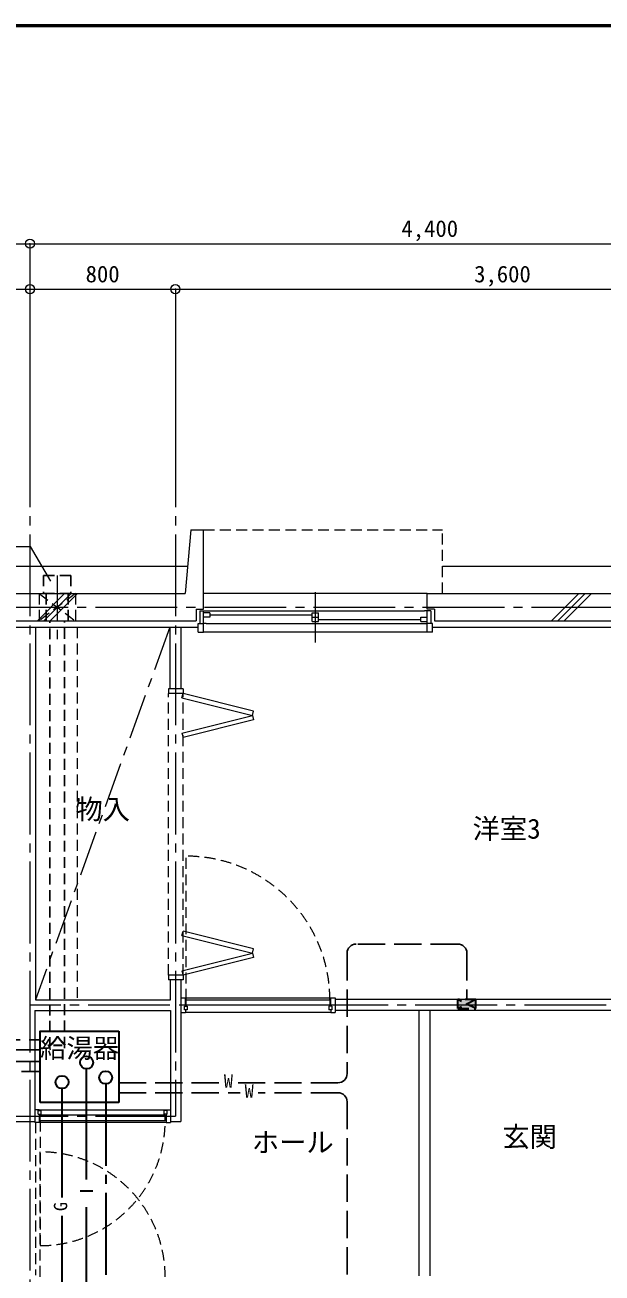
# Model space of a CAD drawing. Units: millimetres at full size, sheet at 1:50. Extents: x -9674 to 9699, y -6794 to 6791.
# Drawn here: x 1960 to 5135, y -76 to 6791 of the extents above; entities that cross this region are included whole.
import ezdxf
from ezdxf.enums import TextEntityAlignment as Align

# ---------------------------------------------------------------- set-up
doc = ezdxf.new("R2010")
doc.units = ezdxf.units.MM
doc.header["$LTSCALE"] = 50
doc.header["$PDMODE"] = 32
doc.header["$PDSIZE"] = 50
for name, pattern in [('CHAIN1', [8, 5, -1, 1, -1]), ('CHAIN2', [12, 9, -1, 1, -1]), ('DASHED1', [1.8, 1.2, -0.6]), ('DASHED3', [4, 3, -1])]:
    doc.linetypes.add(name, pattern=pattern)
for name, color, linetype, lineweight in [('0-0_図面枠', 7, 'Continuous', 9), ('1-0_芯', 134, 'CHAIN2', 9), ('1-1_躯体', 134, 'Continuous', 9), ('1-2_間仕切', 134, 'Continuous', 9), ('1-3_建具', 134, 'Continuous', 9), ('1-5_設備', 134, 'Continuous', 9), ('1-6_ﾊﾞﾙｺﾆｰ・階段', 134, 'Continuous', 9), ('1-7_その他', 134, 'DASHED1', 9), ('1-8_ハッチ', 134, 'Continuous', 9), ('1-B_寸法', 134, 'Continuous', 9), ('1-C_梁', 134, 'DASHED1', 9), ('2-2', 5, 'DASHED3', 25), ('2-3_建具', 4, 'Continuous', 35), ('2-7_その他', 2, 'Continuous', 25), ('2-9_金物', 1, 'CHAIN2', 35), ('2-A_文字', 6, 'Continuous', 35), ('2-B_寸法', 4, 'Continuous', 35), ('2-C', 2, 'DASHED1', 25)]:
    doc.layers.add(name, color=color, linetype=linetype, lineweight=lineweight)
doc.layers.add('1-A_文字', color=134, linetype='Continuous')
doc.styles.add('ＭＳ ゴシック', font='')
doc.styles.get('ＭＳ ゴシック').set_extended_font_data('MS Gothic')

msp = doc.modelspace()

# ---------------------------------------------------------------- linework, layer by layer
at = {"layer": '0-0_図面枠'}
for p, q in [((9697.16, 6789.66), (-9672.16, 6789.66)), ((9695.4, 6787.9), (-9670.4, 6787.9)), ((-9668.64, 6786.14), (9693.64, 6786.14)), ((9691.87, 6784.38), (-9666.87, 6784.38)), ((9690.11, 6782.61), (-9665.11, 6782.61)), ((9688.35, 6780.85), (-9663.35, 6780.85))]:
    msp.add_line(p, q, dxfattribs=at)
msp.add_lwpolyline([(9698.92, -6793.93), (9698.92, 6791.43), (-9673.92, 6791.43)], dxfattribs=at)
at = {"layer": '1-0_芯'}
for p, q in [((1987.5, 4587.68), (1987.5, -3842.32)), ((2787.5, 4587.68), (2787.5, 787.68)), ((-8452.5, 3587.68), (8157.5, 3587.68)), ((8157.5, 1397.68), (1987.5, 1397.68)), ((-8452.5, 787.68), (2787.5, 787.68))]:
    msp.add_line(p, q, dxfattribs=at)
at = {"layer": '1-1_躯体'}
for p, q in [((2872.5, 4012.68), (2840.68, 3662.68)), ((2872.5, 4012.68), (2942.5, 4012.68)), ((2942.5, 3577.68), (2942.5, 4012.68)), ((154.32, 3662.68), (2840.68, 3662.68)), ((4172.5, 3577.68), (4172.5, 3662.68)), ((4172.5, 3662.68), (6327.5, 3662.68)), ((2902.5, 3577.68), (2902.5, 3512.68)), ((4212.5, 3577.68), (4172.5, 3577.68)), ((4212.5, 3577.68), (4212.5, 3512.68)), ((87.5, 3512.68), (2902.5, 3512.68))]:
    msp.add_line(p, q, dxfattribs=at)
for points in [[(2902.5, 3577.68), (2942.5, 3577.68), (2942.5, 3682.68)], [(4212.5, 3512.68), (6197.5, 3512.68), (6197.5, 2747.66)]]:
    msp.add_lwpolyline(points, dxfattribs=at)
at = {"layer": '1-2_間仕切'}
for p, q in [((2017.5, 3477.68), (2017.5, 1427.68)), ((2757.5, 3477.68), (2757.5, 3137.68)), ((2817.5, 3477.68), (2817.5, 3137.68)), ((2761.5, 1427.68), (2761.5, 1537.68)), ((2817.5, 1537.68), (2817.5, 1427.68)), ((2017.5, 1427.68), (2761.5, 1427.68)), ((5192.5, 1428.68), (3667.5, 1428.68)), ((2013.5, 1367.68), (2761.5, 1367.68)), ((2013.5, 1367.68), (2013.5, 757.68)), ((2761.5, 1367.68), (2761.5, 757.68)), ((2817.5, 1367.68), (2817.5, 757.68)), ((5192.5, 1367.68), (3667.5, 1367.68)), ((1057.5, 757.68), (2013.5, 757.68)), ((2761.5, 757.68), (2817.5, 757.68))]:
    msp.add_line(p, q, dxfattribs=at)
at = {"layer": '1-3_建具', "linetype": 'DASHED1'}
for p, q in [((2942.5, 4012.68), (4257.5, 4012.68)), ((4257.5, 3662.68), (4257.5, 4012.68)), ((2750, 1562.68), (2750, 3112.68)), ((2830, 1562.68), (2830, 3112.68)), ((2847.5, 1427.68), (2847.5, 2217.68)), ((2043.5, 762.68), (2043.5, 74.68)), ((2043.5, -97.32), (2043.5, 590.68))]:
    msp.add_line(p, q, dxfattribs=at)
at = {"layer": '1-3_建具'}
for p, q in [((4172.5, 3662.68), (2942.5, 3662.68)), ((3557.5, 3671.16), (3557.5, 3394.21)), ((2922.5, 3567.68), (2922.5, 3497.68)), ((2922.5, 3567.68), (2957.5, 3567.68)), ((2942.5, 3497.68), (2942.5, 3567.68)), ((2977.5, 3556.68), (2942.5, 3556.68)), ((2977.5, 3532.68), (2942.5, 3532.68)), ((2957.5, 3567.68), (4157.5, 3567.68)), ((2977.5, 3556.68), (2977.5, 3532.68)), ((3540, 3544.68), (2977.5, 3544.68)), ((3540, 3508.68), (3540, 3556.68)), ((3540, 3556.68), (3575, 3556.68)), ((3540, 3532.68), (3575, 3532.68)), ((3540, 3508.68), (3575, 3508.68)), ((3575, 3508.68), (3575, 3556.68)), ((3575, 3520.68), (4137.5, 3520.68)), ((4137.5, 3508.68), (4137.5, 3532.68)), ((4137.5, 3532.68), (4172.5, 3532.68)), ((4137.5, 3508.68), (4137.5, 3532.68)), ((4137.5, 3532.68), (4172.5, 3532.68)), ((4137.5, 3508.68), (4172.5, 3508.68)), ((4137.5, 3508.68), (4172.5, 3508.68)), ((4192.5, 3567.68), (4157.5, 3567.68)), ((4172.5, 3497.68), (4172.5, 3567.68)), ((4192.5, 3567.68), (4192.5, 3497.68)), ((2912.5, 3497.68), (2942.5, 3497.68)), ((2912.5, 3450.68), (2912.5, 3497.68)), ((2912.5, 3450.68), (2912.5, 3451.72)), ((2912.5, 3450.68), (2942.5, 3450.68)), ((2957.5, 3497.68), (2942.5, 3497.68)), ((2942.5, 3450.68), (2942.5, 3497.68)), ((4172.5, 3450.68), (2942.5, 3450.68)), ((2957.5, 3497.68), (4157.5, 3497.68)), ((4157.5, 3497.68), (4172.5, 3497.68)), ((4202.5, 3497.68), (4172.5, 3497.68)), ((4172.5, 3450.68), (4172.5, 3497.68)), ((4202.5, 3450.68), (4172.5, 3450.68)), ((4202.5, 3450.68), (4202.5, 3497.68)), ((4202.5, 3450.68), (4202.5, 3451.72)), ((2750, 3137.68), (2750, 3112.68)), ((2830, 3137.68), (2750, 3137.68)), ((2830, 3112.68), (2750, 3112.68)), ((2823.94, 3088.43), (2830, 3112.68)), ((2830, 3137.68), (2830, 3112.68)), ((2823.94, 2894.4), (3211.99, 2991.42)), ((3218.06, 2967.16), (2830, 2870.15)), ((3211.99, 2991.42), (3218.06, 2967.16)), ((2823.94, 2894.4), (2830, 2870.15)), ((2823.94, 1780.97), (2830, 1805.22)), ((3218.06, 1708.21), (2830, 1805.22)), ((2823.94, 1780.97), (3211.99, 1683.95)), ((3211.99, 1683.95), (3218.06, 1708.21)), ((2823.94, 1586.94), (2830, 1562.68)), ((2830, 1537.68), (2750, 1537.68)), ((2830, 1562.68), (2830, 1537.68)), ((2817.5, 1437.68), (2817.5, 1357.68)), ((2817.5, 1437.68), (2842.5, 1437.68)), ((2837.5, 1392.68), (2852.5, 1392.68)), ((2837.5, 1372.68), (2837.5, 1392.68)), ((2847.5, 1397.68), (2847.5, 1427.68)), ((2847.5, 1427.68), (3637.5, 1427.68)), ((3637.5, 1397.68), (2847.5, 1397.68)), ((2852.5, 1392.68), (2852.5, 1372.68)), ((3632.5, 1392.68), (3632.5, 1372.68)), ((3647.5, 1392.68), (3632.5, 1392.68)), ((3637.5, 1427.68), (3637.5, 1397.68)), ((3642.5, 1392.68), (3642.5, 1437.68)), ((3647.5, 1392.68), (3647.5, 1372.68)), ((2817.5, 1357.68), (2842.5, 1357.68)), ((2852.5, 1372.68), (2837.5, 1372.68)), ((2842.5, 1372.68), (2842.5, 1357.68)), ((3642.5, 1357.68), (2842.5, 1357.68)), ((3647.5, 1372.68), (3632.5, 1372.68)), ((3642.5, 1372.68), (3642.5, 1357.68)), ((3642.5, 1357.68), (3667.5, 1357.68)), ((2033.5, 817.68), (2048.5, 817.68)), ((2033.5, 797.68), (2033.5, 817.68)), ((2033.5, 797.68), (2048.5, 797.68)), ((2038.5, 822.68), (2038.5, 817.68)), ((2038.5, 822.68), (2736.5, 822.68)), ((2038.5, 797.68), (2038.5, 752.68)), ((2043.5, 762.68), (2043.5, 792.68)), ((2731.5, 792.68), (2043.5, 792.68)), ((2043.5, 762.68), (2731.5, 762.68)), ((2048.5, 797.68), (2048.5, 817.68)), ((2726.5, 797.68), (2726.5, 817.68)), ((2741.5, 817.68), (2726.5, 817.68)), ((2741.5, 797.68), (2726.5, 797.68)), ((2731.5, 762.68), (2731.5, 792.68)), ((2736.5, 822.68), (2736.5, 817.68)), ((2736.5, 822.68), (2761.5, 822.68)), ((2736.5, 797.68), (2736.5, 752.68)), ((2741.5, 797.68), (2741.5, 817.68)), ((2761.5, 762.68), (2761.5, 752.68)), ((2038.5, 752.68), (2013.5, 752.68)), ((2736.5, 752.68), (2038.5, 752.68)), ((2736.5, 752.68), (2761.5, 752.68))]:
    msp.add_line(p, q, dxfattribs=at)
for points in [[(2823.94, 3088.43), (3211.99, 2991.42), (3218.06, 3015.67), (2830, 3112.68)], [(2823.94, 1586.94), (3211.99, 1683.95), (3218.06, 1659.7), (2830, 1562.68)], [(2830, 1562.68), (2750, 1562.68), (2750, 1537.68)], [(2842.5, 1392.68), (2842.5, 1437.68), (3642.5, 1437.68)], [(3642.5, 1437.68), (3667.5, 1437.68), (3667.5, 1357.68)], [(2038.5, 822.68), (2013.5, 822.68), (2013.5, 752.68)]]:
    msp.add_lwpolyline(points, dxfattribs=at)
at = {"layer": '1-3_建具', "linetype": 'DASHED1'}
for centre, radius, start, end in [((2847.5, 1427.68), 790, 0, 90), ((2043.5, 762.68), 688, 270, 0), ((2043.5, -97.32), 688, 0, 90)]:
    msp.add_arc(centre, radius, start, end, dxfattribs=at)
at = {"layer": '1-5_設備'}
for p, q in [((4127.5, 1367.68), (4127.5, -92.32)), ((4187.5, 1367.68), (4187.5, -92.32))]:
    msp.add_line(p, q, dxfattribs=at)
at = {"layer": '1-6_ﾊﾞﾙｺﾆｰ・階段'}
for p, q in [((140.68, 3812.68), (2854.32, 3812.68)), ((4257.5, 3812.68), (6327.5, 3812.68))]:
    msp.add_line(p, q, dxfattribs=at)
at = {"layer": '1-7_その他', "linetype": 'CHAIN1'}
for p, q in [((2137.5, 3762.68), (2137.5, 3412.68)), ((2757.5, 3477.68), (2017.5, 1427.68))]:
    msp.add_line(p, q, dxfattribs=at)
at = {"layer": '1-7_その他'}
for p, q in [((2037.5, 3662.68), (2037.5, 3512.68)), ((2037.5, 3662.68), (2237.5, 3512.68)), ((2237.5, 3662.68), (2037.5, 3512.68)), ((2237.5, 3662.68), (2237.5, 3512.68))]:
    msp.add_line(p, q, dxfattribs=at)
at = {"layer": '1-8_ハッチ'}
for p, q in [((2028.12, 3512.68), (2178.12, 3662.68)), ((2063.47, 3512.68), (2213.47, 3662.68)), ((2098.83, 3512.68), (2248.83, 3662.68)), ((4856.54, 3512.68), (5006.54, 3662.68)), ((4891.9, 3512.68), (5041.9, 3662.68)), ((4927.25, 3512.68), (5077.25, 3662.68)), ((82.5, 3477.68), (2912.5, 3477.68)), ((4202.5, 3477.68), (6162.5, 3477.68))]:
    msp.add_line(p, q, dxfattribs=at)
at = {"layer": '1-B_寸法'}
for p, q in [((-2512.5, 5587.68), (1987.5, 5587.68)), ((1987.5, 5587.68), (1987.5, 4587.68)), ((1987.5, 5587.68), (6387.5, 5587.68)), ((1087.5, 5337.68), (1987.5, 5337.68)), ((1987.5, 5337.68), (2787.5, 5337.68)), ((2787.5, 5337.68), (2787.5, 4587.68)), ((2787.5, 5337.68), (6387.5, 5337.68))]:
    msp.add_line(p, q, dxfattribs=at)
for p in [(1987.5, 5587.68), (1987.5, 5337.68), (2787.5, 5337.68)]:
    msp.add_point(p, dxfattribs=at)
at = {"layer": '1-C_梁'}
for p, q in [((2247.5, 3477.68), (2247.5, 1427.68)), ((2017.5, 752.68), (2017.5, -87.32))]:
    msp.add_line(p, q, dxfattribs=at)
at = {"layer": '2-2'}
for p, q in [((4341.35, 1734.38), (3782.09, 1734.38)), ((3732.09, 1684.38), (3732.09, 1021.09)), ((4391.35, 1684.38), (4391.35, 1428.68)), ((-16.76, 1206.52), (2044.55, 1206.52)), ((97.59, 1151.56), (2044.55, 1151.56)), ((1486.23, 1088.45), (2044.55, 1088.45)), ((1541.19, 1033.49), (2044.55, 1033.49)), ((2477.05, 971.09), (3029.37, 971.09)), ((3682.09, 971.09), (3129.37, 971.09)), ((2477.05, 916.14), (3143.72, 916.14)), ((3682.09, 916.14), (3243.72, 916.14)), ((3732.09, 866.14), (3732.09, -387.6))]:
    msp.add_line(p, q, dxfattribs=at)
at = {"layer": '2-2', "color": 4, "linetype": 'DASHED1', "lineweight": 35}
for p, q in [((4341.35, 1378.68), (4341.35, 1428.68)), ((4441.35, 1378.68), (4341.35, 1428.68)), ((4441.35, 1428.68), (4341.35, 1378.68)), ((4341.35, 1378.68), (4441.35, 1378.68))]:
    msp.add_line(p, q, dxfattribs=at)
msp.add_lwpolyline([(4441.35, 1378.68), (4441.35, 1428.68), (4341.35, 1428.68)], dxfattribs=at)
at = {"layer": '2-2', "linetype": 'Continuous'}
for centre, start, end in [((3782.09, 1684.38), 90, 180), ((4341.35, 1684.38), 0, 90), ((3682.09, 1021.09), 270, 0), ((3682.09, 866.14), 0, 90)]:
    msp.add_arc(centre, 50, start, end, dxfattribs=at)
at = {"layer": '2-2', "color": 150}
msp.add_solid([(4441.35, 1378.68), (4341.35, 1378.68), (4441.35, 1428.68), (4341.35, 1428.68)], dxfattribs=at)
at = {"layer": '2-3_建具'}
for p, q in [((2164.31, 339.56), (2164.31, 938.81)), ((2164.31, -210.23), (2164.31, 239.56))]:
    msp.add_line(p, q, dxfattribs=at)
msp.add_circle((2164.31, 974.31), 35.49, dxfattribs=at)
at = {"layer": '2-7_その他', "color": 7, "lineweight": 9}
for p in [(1836.09, 3922.02), (2101.42, 3730.24)]:
    msp.add_line(p, (1990.69, 3922.02), dxfattribs=at)
at = {"layer": '2-9_金物'}
msp.add_line((2404.08, 964.57), (2404.08, -2165.44), dxfattribs=at)
at = {"layer": '2-9_金物', "linetype": 'Continuous'}
msp.add_circle((2404.08, 1000.07), 35.49, dxfattribs=at)
at = {"layer": '2-A_文字'}
for p, q in [((2298.97, 439.31), (2298.97, 1047.15)), ((2333.39, 374.8), (2264.56, 374.8)), ((2298.97, -650.46), (2298.97, 286.9))]:
    msp.add_line(p, q, dxfattribs=at)
msp.add_circle((2298.97, 1082.65), 35.49, dxfattribs=at)
at = {"layer": '2-B_寸法'}
for p, q in [((2477.05, 1255.6), (2477.05, 862.44)), ((2477.05, 862.44), (2044.55, 862.44))]:
    msp.add_line(p, q, dxfattribs=at)
msp.add_lwpolyline([(2044.55, 862.44), (2044.55, 1255.6), (2477.05, 1255.6)], dxfattribs=at)
at = {"layer": '2-C'}
for p, q in [((2062.5, 3762.68), (2212.5, 3762.68)), ((2062.5, 3762.68), (2062.5, 3662.68)), ((2212.5, 3762.68), (2212.5, 3662.68)), ((2062.5, 3662.68), (2212.5, 3662.68)), ((2077.5, 3662.68), (2077.5, 3512.68)), ((2197.5, 3662.68), (2197.5, 3512.68)), ((2097.5, 1160.96), (2097.5, 3512.68))]:
    msp.add_line(p, q, dxfattribs=at)
msp.add_lwpolyline([(2177.5, 1160.96), (2177.5, 1163.04), (2177.5, 3512.68)], dxfattribs=at)

# ---------------------------------------------------------------- texts
at = {"layer": '1-A_文字', "style": 'ＭＳ ゴシック'}
for s, p in [('物入', (2237.5, 2387.68)), ('洋室3', (4422.72, 2280.89)), ('ホール', (3208.15, 555.57)), ('玄関', (4586.79, 585.62))]:
    msp.add_text(s, height=110, dxfattribs=at).set_placement(p, align=Align.BOTTOM_LEFT)
at = {"layer": '1-B_寸法', "style": 'ＭＳ ゴシック'}
for s, p in [('4,400', (4031.25, 5597.68)), ('800', (2293.75, 5347.68)), ('3,600', (4431.25, 5347.68))]:
    msp.add_text(s, height=91.64, dxfattribs=at).set_placement(p, align=Align.BOTTOM_LEFT)
at = {"layer": '2-2', "color": 7, "style": 'ＭＳ ゴシック'}
for p in [(3054.37, 921.09), (3168.72, 866.14)]:
    msp.add_text('W', height=73.31, dxfattribs=at).set_placement(p, align=Align.BOTTOM_LEFT)
at = {"layer": '2-3_建具', "color": 7, "style": 'ＭＳ ゴシック'}
msp.add_text('G', height=73.31, rotation=90, dxfattribs=at).set_placement((2214.31, 264.56), align=Align.BOTTOM_LEFT)
at = {"layer": '2-7_その他', "color": 134, "style": 'ＭＳ ゴシック'}
msp.add_text('給湯器', height=106.3, dxfattribs=at).set_placement((2043.28, 1076.23), align=Align.BOTTOM_LEFT)

doc.saveas('drawing.dxf')
